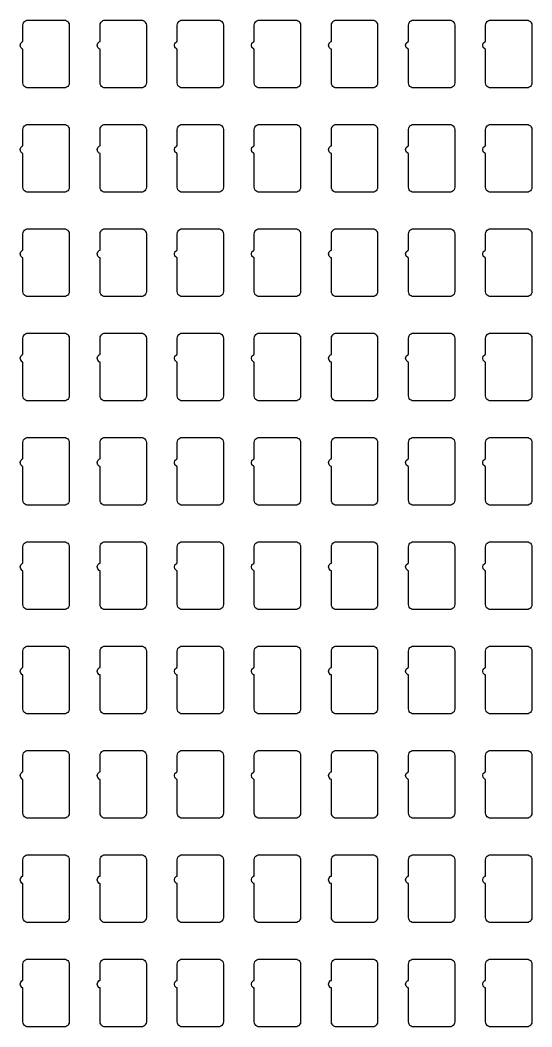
# Model space of a CAD drawing. Extents: x 11 to 212, y 11 to 212.
# Drawn here: x 67.37 to 79.08, y 61.46 to 84.51 of the extents above; entities that cross this region are included whole.
import ezdxf

# ---------------------------------------------------------------- set-up
doc = ezdxf.new("R2010")
doc.units = 0
doc.layers.add('C2', color=7, linetype='continuous')

msp = doc.modelspace()

# ---------------------------------------------------------------- linework, layer by layer
at = {"layer": 'C2'}
for points in [[(68.376, 84.512), (68.407, 84.508), (68.435, 84.496), (68.46, 84.477), (68.478, 84.453), (68.49, 84.425), (68.494, 84.394), (68.494, 83.076), (68.49, 83.046), (68.478, 83.018), (68.46, 82.993), (68.435, 82.975), (68.407, 82.963), (68.376, 82.959), (67.553, 82.959), (67.522, 82.963), (67.494, 82.975), (67.47, 82.993), (67.451, 83.018), (67.439, 83.046), (67.435, 83.076), (67.435, 83.849), (67.418, 83.854), (67.383, 83.888), (67.371, 83.935), (67.383, 83.982), (67.418, 84.017), (67.435, 84.022), (67.435, 84.394), (67.439, 84.425), (67.451, 84.453), (67.47, 84.477), (67.494, 84.496), (67.522, 84.508), (67.553, 84.512)], [(70.141, 84.512), (70.172, 84.508), (70.2, 84.496), (70.224, 84.477), (70.243, 84.453), (70.255, 84.425), (70.259, 84.394), (70.259, 83.076), (70.255, 83.046), (70.243, 83.018), (70.224, 82.993), (70.2, 82.975), (70.172, 82.963), (70.141, 82.959), (69.318, 82.959), (69.287, 82.963), (69.259, 82.975), (69.234, 82.993), (69.216, 83.018), (69.204, 83.046), (69.2, 83.076), (69.2, 83.849), (69.182, 83.854), (69.148, 83.888), (69.135, 83.935), (69.148, 83.982), (69.182, 84.017), (69.2, 84.022), (69.2, 84.394), (69.204, 84.425), (69.216, 84.453), (69.234, 84.477), (69.259, 84.496), (69.287, 84.508), (69.318, 84.512)], [(71.906, 84.512), (71.936, 84.508), (71.965, 84.496), (71.989, 84.477), (72.008, 84.453), (72.02, 84.425), (72.024, 84.394), (72.024, 83.076), (72.02, 83.046), (72.008, 83.018), (71.989, 82.993), (71.965, 82.975), (71.936, 82.963), (71.906, 82.959), (71.082, 82.959), (71.052, 82.963), (71.024, 82.975), (70.999, 82.993), (70.98, 83.018), (70.969, 83.046), (70.965, 83.076), (70.965, 83.849), (70.947, 83.854), (70.913, 83.888), (70.9, 83.935), (70.913, 83.982), (70.947, 84.017), (70.965, 84.022), (70.965, 84.394), (70.969, 84.425), (70.98, 84.453), (70.999, 84.477), (71.024, 84.496), (71.052, 84.508), (71.082, 84.512)], [(73.671, 84.512), (73.701, 84.508), (73.729, 84.496), (73.754, 84.477), (73.772, 84.453), (73.784, 84.425), (73.788, 84.394), (73.788, 83.076), (73.784, 83.046), (73.772, 83.018), (73.754, 82.993), (73.729, 82.975), (73.701, 82.963), (73.671, 82.959), (72.847, 82.959), (72.817, 82.963), (72.788, 82.975), (72.764, 82.993), (72.745, 83.018), (72.733, 83.046), (72.729, 83.076), (72.729, 83.849), (72.712, 83.854), (72.677, 83.888), (72.665, 83.935), (72.677, 83.982), (72.712, 84.017), (72.729, 84.022), (72.729, 84.394), (72.733, 84.425), (72.745, 84.453), (72.764, 84.477), (72.788, 84.496), (72.817, 84.508), (72.847, 84.512)], [(75.435, 84.512), (75.466, 84.508), (75.494, 84.496), (75.518, 84.477), (75.537, 84.453), (75.549, 84.425), (75.553, 84.394), (75.553, 83.076), (75.549, 83.046), (75.537, 83.018), (75.518, 82.993), (75.494, 82.975), (75.466, 82.963), (75.435, 82.959), (74.612, 82.959), (74.581, 82.963), (74.553, 82.975), (74.529, 82.993), (74.51, 83.018), (74.498, 83.046), (74.494, 83.076), (74.494, 83.849), (74.476, 83.854), (74.442, 83.888), (74.429, 83.935), (74.442, 83.982), (74.476, 84.017), (74.494, 84.022), (74.494, 84.394), (74.498, 84.425), (74.51, 84.453), (74.529, 84.477), (74.553, 84.496), (74.581, 84.508), (74.612, 84.512)], [(77.2, 84.512), (77.23, 84.508), (77.259, 84.496), (77.283, 84.477), (77.302, 84.453), (77.314, 84.425), (77.318, 84.394), (77.318, 83.076), (77.314, 83.046), (77.302, 83.018), (77.283, 82.993), (77.259, 82.975), (77.23, 82.963), (77.2, 82.959), (76.376, 82.959), (76.346, 82.963), (76.318, 82.975), (76.293, 82.993), (76.275, 83.018), (76.263, 83.046), (76.259, 83.076), (76.259, 83.849), (76.241, 83.854), (76.207, 83.888), (76.194, 83.935), (76.207, 83.982), (76.241, 84.017), (76.259, 84.022), (76.259, 84.394), (76.263, 84.425), (76.275, 84.453), (76.293, 84.477), (76.318, 84.496), (76.346, 84.508), (76.376, 84.512)], [(78.965, 84.512), (78.995, 84.508), (79.024, 84.496), (79.048, 84.477), (79.067, 84.453), (79.078, 84.425), (79.082, 84.394), (79.082, 83.076), (79.078, 83.046), (79.067, 83.018), (79.048, 82.993), (79.024, 82.975), (78.995, 82.963), (78.965, 82.959), (78.141, 82.959), (78.111, 82.963), (78.082, 82.975), (78.058, 82.993), (78.039, 83.018), (78.028, 83.046), (78.024, 83.076), (78.024, 83.849), (78.006, 83.854), (77.971, 83.888), (77.959, 83.935), (77.971, 83.982), (78.006, 84.017), (78.024, 84.022), (78.024, 84.394), (78.028, 84.425), (78.039, 84.453), (78.058, 84.477), (78.082, 84.496), (78.111, 84.508), (78.141, 84.512)], [(68.376, 82.124), (68.407, 82.12), (68.435, 82.108), (68.46, 82.089), (68.478, 82.065), (68.49, 82.036), (68.494, 82.006), (68.494, 80.688), (68.49, 80.658), (68.478, 80.629), (68.46, 80.605), (68.435, 80.586), (68.407, 80.575), (68.376, 80.571), (67.553, 80.571), (67.522, 80.575), (67.494, 80.586), (67.47, 80.605), (67.451, 80.629), (67.439, 80.658), (67.435, 80.688), (67.435, 81.461), (67.418, 81.466), (67.383, 81.5), (67.371, 81.547), (67.383, 81.594), (67.418, 81.629), (67.435, 81.633), (67.435, 82.006), (67.439, 82.036), (67.451, 82.065), (67.47, 82.089), (67.494, 82.108), (67.522, 82.12), (67.553, 82.124)], [(70.141, 82.124), (70.172, 82.12), (70.2, 82.108), (70.224, 82.089), (70.243, 82.065), (70.255, 82.036), (70.259, 82.006), (70.259, 80.688), (70.255, 80.658), (70.243, 80.629), (70.224, 80.605), (70.2, 80.586), (70.172, 80.575), (70.141, 80.571), (69.318, 80.571), (69.287, 80.575), (69.259, 80.586), (69.234, 80.605), (69.216, 80.629), (69.204, 80.658), (69.2, 80.688), (69.2, 81.461), (69.182, 81.466), (69.148, 81.5), (69.135, 81.547), (69.148, 81.594), (69.182, 81.629), (69.2, 81.633), (69.2, 82.006), (69.204, 82.036), (69.216, 82.065), (69.234, 82.089), (69.259, 82.108), (69.287, 82.12), (69.318, 82.124)], [(71.906, 82.124), (71.936, 82.12), (71.965, 82.108), (71.989, 82.089), (72.008, 82.065), (72.02, 82.036), (72.024, 82.006), (72.024, 80.688), (72.02, 80.658), (72.008, 80.629), (71.989, 80.605), (71.965, 80.586), (71.936, 80.575), (71.906, 80.571), (71.082, 80.571), (71.052, 80.575), (71.024, 80.586), (70.999, 80.605), (70.98, 80.629), (70.969, 80.658), (70.965, 80.688), (70.965, 81.461), (70.947, 81.466), (70.913, 81.5), (70.9, 81.547), (70.913, 81.594), (70.947, 81.629), (70.965, 81.633), (70.965, 82.006), (70.969, 82.036), (70.98, 82.065), (70.999, 82.089), (71.024, 82.108), (71.052, 82.12), (71.082, 82.124)], [(73.671, 82.124), (73.701, 82.12), (73.729, 82.108), (73.754, 82.089), (73.772, 82.065), (73.784, 82.036), (73.788, 82.006), (73.788, 80.688), (73.784, 80.658), (73.772, 80.629), (73.754, 80.605), (73.729, 80.586), (73.701, 80.575), (73.671, 80.571), (72.847, 80.571), (72.817, 80.575), (72.788, 80.586), (72.764, 80.605), (72.745, 80.629), (72.733, 80.658), (72.729, 80.688), (72.729, 81.461), (72.712, 81.466), (72.677, 81.5), (72.665, 81.547), (72.677, 81.594), (72.712, 81.629), (72.729, 81.633), (72.729, 82.006), (72.733, 82.036), (72.745, 82.065), (72.764, 82.089), (72.788, 82.108), (72.817, 82.12), (72.847, 82.124)], [(75.435, 82.124), (75.466, 82.12), (75.494, 82.108), (75.518, 82.089), (75.537, 82.065), (75.549, 82.036), (75.553, 82.006), (75.553, 80.688), (75.549, 80.658), (75.537, 80.629), (75.518, 80.605), (75.494, 80.586), (75.466, 80.575), (75.435, 80.571), (74.612, 80.571), (74.581, 80.575), (74.553, 80.586), (74.529, 80.605), (74.51, 80.629), (74.498, 80.658), (74.494, 80.688), (74.494, 81.461), (74.476, 81.466), (74.442, 81.5), (74.429, 81.547), (74.442, 81.594), (74.476, 81.629), (74.494, 81.633), (74.494, 82.006), (74.498, 82.036), (74.51, 82.065), (74.529, 82.089), (74.553, 82.108), (74.581, 82.12), (74.612, 82.124)], [(77.2, 82.124), (77.23, 82.12), (77.259, 82.108), (77.283, 82.089), (77.302, 82.065), (77.314, 82.036), (77.318, 82.006), (77.318, 80.688), (77.314, 80.658), (77.302, 80.629), (77.283, 80.605), (77.259, 80.586), (77.23, 80.575), (77.2, 80.571), (76.376, 80.571), (76.346, 80.575), (76.318, 80.586), (76.293, 80.605), (76.275, 80.629), (76.263, 80.658), (76.259, 80.688), (76.259, 81.461), (76.241, 81.466), (76.207, 81.5), (76.194, 81.547), (76.207, 81.594), (76.241, 81.629), (76.259, 81.633), (76.259, 82.006), (76.263, 82.036), (76.275, 82.065), (76.293, 82.089), (76.318, 82.108), (76.346, 82.12), (76.376, 82.124)], [(78.965, 82.124), (78.995, 82.12), (79.024, 82.108), (79.048, 82.089), (79.067, 82.065), (79.078, 82.036), (79.082, 82.006), (79.082, 80.688), (79.078, 80.658), (79.067, 80.629), (79.048, 80.605), (79.024, 80.586), (78.995, 80.575), (78.965, 80.571), (78.141, 80.571), (78.111, 80.575), (78.082, 80.586), (78.058, 80.605), (78.039, 80.629), (78.028, 80.658), (78.024, 80.688), (78.024, 81.461), (78.006, 81.466), (77.971, 81.5), (77.959, 81.547), (77.971, 81.594), (78.006, 81.629), (78.024, 81.633), (78.024, 82.006), (78.028, 82.036), (78.039, 82.065), (78.058, 82.089), (78.082, 82.108), (78.111, 82.12), (78.141, 82.124)], [(68.376, 79.735), (68.407, 79.731), (68.435, 79.72), (68.46, 79.701), (68.478, 79.676), (68.49, 79.648), (68.494, 79.618), (68.494, 78.3), (68.49, 78.27), (68.478, 78.241), (68.46, 78.217), (68.435, 78.198), (68.407, 78.186), (68.376, 78.182), (67.553, 78.182), (67.522, 78.186), (67.494, 78.198), (67.47, 78.217), (67.451, 78.241), (67.439, 78.27), (67.435, 78.3), (67.435, 79.073), (67.418, 79.077), (67.383, 79.112), (67.371, 79.159), (67.383, 79.206), (67.418, 79.24), (67.435, 79.245), (67.435, 79.618), (67.439, 79.648), (67.451, 79.676), (67.47, 79.701), (67.494, 79.72), (67.522, 79.731), (67.553, 79.735)], [(70.141, 79.735), (70.172, 79.731), (70.2, 79.72), (70.224, 79.701), (70.243, 79.676), (70.255, 79.648), (70.259, 79.618), (70.259, 78.3), (70.255, 78.27), (70.243, 78.241), (70.224, 78.217), (70.2, 78.198), (70.172, 78.186), (70.141, 78.182), (69.318, 78.182), (69.287, 78.186), (69.259, 78.198), (69.234, 78.217), (69.216, 78.241), (69.204, 78.27), (69.2, 78.3), (69.2, 79.073), (69.182, 79.077), (69.148, 79.112), (69.135, 79.159), (69.148, 79.206), (69.182, 79.24), (69.2, 79.245), (69.2, 79.618), (69.204, 79.648), (69.216, 79.676), (69.234, 79.701), (69.259, 79.72), (69.287, 79.731), (69.318, 79.735)], [(71.906, 79.735), (71.936, 79.731), (71.965, 79.72), (71.989, 79.701), (72.008, 79.676), (72.02, 79.648), (72.024, 79.618), (72.024, 78.3), (72.02, 78.27), (72.008, 78.241), (71.989, 78.217), (71.965, 78.198), (71.936, 78.186), (71.906, 78.182), (71.082, 78.182), (71.052, 78.186), (71.024, 78.198), (70.999, 78.217), (70.98, 78.241), (70.969, 78.27), (70.965, 78.3), (70.965, 79.073), (70.947, 79.077), (70.913, 79.112), (70.9, 79.159), (70.913, 79.206), (70.947, 79.24), (70.965, 79.245), (70.965, 79.618), (70.969, 79.648), (70.98, 79.676), (70.999, 79.701), (71.024, 79.72), (71.052, 79.731), (71.082, 79.735)], [(73.671, 79.735), (73.701, 79.731), (73.729, 79.72), (73.754, 79.701), (73.772, 79.676), (73.784, 79.648), (73.788, 79.618), (73.788, 78.3), (73.784, 78.27), (73.772, 78.241), (73.754, 78.217), (73.729, 78.198), (73.701, 78.186), (73.671, 78.182), (72.847, 78.182), (72.817, 78.186), (72.788, 78.198), (72.764, 78.217), (72.745, 78.241), (72.733, 78.27), (72.729, 78.3), (72.729, 79.073), (72.712, 79.077), (72.677, 79.112), (72.665, 79.159), (72.677, 79.206), (72.712, 79.24), (72.729, 79.245), (72.729, 79.618), (72.733, 79.648), (72.745, 79.676), (72.764, 79.701), (72.788, 79.72), (72.817, 79.731), (72.847, 79.735)], [(75.435, 79.735), (75.466, 79.731), (75.494, 79.72), (75.518, 79.701), (75.537, 79.676), (75.549, 79.648), (75.553, 79.618), (75.553, 78.3), (75.549, 78.27), (75.537, 78.241), (75.518, 78.217), (75.494, 78.198), (75.466, 78.186), (75.435, 78.182), (74.612, 78.182), (74.581, 78.186), (74.553, 78.198), (74.529, 78.217), (74.51, 78.241), (74.498, 78.27), (74.494, 78.3), (74.494, 79.073), (74.476, 79.077), (74.442, 79.112), (74.429, 79.159), (74.442, 79.206), (74.476, 79.24), (74.494, 79.245), (74.494, 79.618), (74.498, 79.648), (74.51, 79.676), (74.529, 79.701), (74.553, 79.72), (74.581, 79.731), (74.612, 79.735)], [(77.2, 79.735), (77.23, 79.731), (77.259, 79.72), (77.283, 79.701), (77.302, 79.676), (77.314, 79.648), (77.318, 79.618), (77.318, 78.3), (77.314, 78.27), (77.302, 78.241), (77.283, 78.217), (77.259, 78.198), (77.23, 78.186), (77.2, 78.182), (76.376, 78.182), (76.346, 78.186), (76.318, 78.198), (76.293, 78.217), (76.275, 78.241), (76.263, 78.27), (76.259, 78.3), (76.259, 79.073), (76.241, 79.077), (76.207, 79.112), (76.194, 79.159), (76.207, 79.206), (76.241, 79.24), (76.259, 79.245), (76.259, 79.618), (76.263, 79.648), (76.275, 79.676), (76.293, 79.701), (76.318, 79.72), (76.346, 79.731), (76.376, 79.735)], [(78.965, 79.735), (78.995, 79.731), (79.024, 79.72), (79.048, 79.701), (79.067, 79.676), (79.078, 79.648), (79.082, 79.618), (79.082, 78.3), (79.078, 78.27), (79.067, 78.241), (79.048, 78.217), (79.024, 78.198), (78.995, 78.186), (78.965, 78.182), (78.141, 78.182), (78.111, 78.186), (78.082, 78.198), (78.058, 78.217), (78.039, 78.241), (78.028, 78.27), (78.024, 78.3), (78.024, 79.073), (78.006, 79.077), (77.971, 79.112), (77.959, 79.159), (77.971, 79.206), (78.006, 79.24), (78.024, 79.245), (78.024, 79.618), (78.028, 79.648), (78.039, 79.676), (78.058, 79.701), (78.082, 79.72), (78.111, 79.731), (78.141, 79.735)], [(68.376, 77.347), (68.407, 77.343), (68.435, 77.331), (68.46, 77.313), (68.478, 77.288), (68.49, 77.26), (68.494, 77.229), (68.494, 75.912), (68.49, 75.881), (68.478, 75.853), (68.46, 75.829), (68.435, 75.81), (68.407, 75.798), (68.376, 75.794), (67.553, 75.794), (67.522, 75.798), (67.494, 75.81), (67.47, 75.829), (67.451, 75.853), (67.439, 75.881), (67.435, 75.912), (67.435, 76.684), (67.418, 76.689), (67.383, 76.724), (67.371, 76.771), (67.383, 76.818), (67.418, 76.852), (67.435, 76.857), (67.435, 77.229), (67.439, 77.26), (67.451, 77.288), (67.47, 77.313), (67.494, 77.331), (67.522, 77.343), (67.553, 77.347)], [(70.141, 77.347), (70.172, 77.343), (70.2, 77.331), (70.224, 77.313), (70.243, 77.288), (70.255, 77.26), (70.259, 77.229), (70.259, 75.912), (70.255, 75.881), (70.243, 75.853), (70.224, 75.829), (70.2, 75.81), (70.172, 75.798), (70.141, 75.794), (69.318, 75.794), (69.287, 75.798), (69.259, 75.81), (69.234, 75.829), (69.216, 75.853), (69.204, 75.881), (69.2, 75.912), (69.2, 76.684), (69.182, 76.689), (69.148, 76.724), (69.135, 76.771), (69.148, 76.818), (69.182, 76.852), (69.2, 76.857), (69.2, 77.229), (69.204, 77.26), (69.216, 77.288), (69.234, 77.313), (69.259, 77.331), (69.287, 77.343), (69.318, 77.347)], [(71.906, 77.347), (71.936, 77.343), (71.965, 77.331), (71.989, 77.313), (72.008, 77.288), (72.02, 77.26), (72.024, 77.229), (72.024, 75.912), (72.02, 75.881), (72.008, 75.853), (71.989, 75.829), (71.965, 75.81), (71.936, 75.798), (71.906, 75.794), (71.082, 75.794), (71.052, 75.798), (71.024, 75.81), (70.999, 75.829), (70.98, 75.853), (70.969, 75.881), (70.965, 75.912), (70.965, 76.684), (70.947, 76.689), (70.913, 76.724), (70.9, 76.771), (70.913, 76.818), (70.947, 76.852), (70.965, 76.857), (70.965, 77.229), (70.969, 77.26), (70.98, 77.288), (70.999, 77.313), (71.024, 77.331), (71.052, 77.343), (71.082, 77.347)], [(73.671, 77.347), (73.701, 77.343), (73.729, 77.331), (73.754, 77.313), (73.772, 77.288), (73.784, 77.26), (73.788, 77.229), (73.788, 75.912), (73.784, 75.881), (73.772, 75.853), (73.754, 75.829), (73.729, 75.81), (73.701, 75.798), (73.671, 75.794), (72.847, 75.794), (72.817, 75.798), (72.788, 75.81), (72.764, 75.829), (72.745, 75.853), (72.733, 75.881), (72.729, 75.912), (72.729, 76.684), (72.712, 76.689), (72.677, 76.724), (72.665, 76.771), (72.677, 76.818), (72.712, 76.852), (72.729, 76.857), (72.729, 77.229), (72.733, 77.26), (72.745, 77.288), (72.764, 77.313), (72.788, 77.331), (72.817, 77.343), (72.847, 77.347)], [(75.435, 77.347), (75.466, 77.343), (75.494, 77.331), (75.518, 77.313), (75.537, 77.288), (75.549, 77.26), (75.553, 77.229), (75.553, 75.912), (75.549, 75.881), (75.537, 75.853), (75.518, 75.829), (75.494, 75.81), (75.466, 75.798), (75.435, 75.794), (74.612, 75.794), (74.581, 75.798), (74.553, 75.81), (74.529, 75.829), (74.51, 75.853), (74.498, 75.881), (74.494, 75.912), (74.494, 76.684), (74.476, 76.689), (74.442, 76.724), (74.429, 76.771), (74.442, 76.818), (74.476, 76.852), (74.494, 76.857), (74.494, 77.229), (74.498, 77.26), (74.51, 77.288), (74.529, 77.313), (74.553, 77.331), (74.581, 77.343), (74.612, 77.347)], [(77.2, 77.347), (77.23, 77.343), (77.259, 77.331), (77.283, 77.313), (77.302, 77.288), (77.314, 77.26), (77.318, 77.229), (77.318, 75.912), (77.314, 75.881), (77.302, 75.853), (77.283, 75.829), (77.259, 75.81), (77.23, 75.798), (77.2, 75.794), (76.376, 75.794), (76.346, 75.798), (76.318, 75.81), (76.293, 75.829), (76.275, 75.853), (76.263, 75.881), (76.259, 75.912), (76.259, 76.684), (76.241, 76.689), (76.207, 76.724), (76.194, 76.771), (76.207, 76.818), (76.241, 76.852), (76.259, 76.857), (76.259, 77.229), (76.263, 77.26), (76.275, 77.288), (76.293, 77.313), (76.318, 77.331), (76.346, 77.343), (76.376, 77.347)], [(78.965, 77.347), (78.995, 77.343), (79.024, 77.331), (79.048, 77.313), (79.067, 77.288), (79.078, 77.26), (79.082, 77.229), (79.082, 75.912), (79.078, 75.881), (79.067, 75.853), (79.048, 75.829), (79.024, 75.81), (78.995, 75.798), (78.965, 75.794), (78.141, 75.794), (78.111, 75.798), (78.082, 75.81), (78.058, 75.829), (78.039, 75.853), (78.028, 75.881), (78.024, 75.912), (78.024, 76.684), (78.006, 76.689), (77.971, 76.724), (77.959, 76.771), (77.971, 76.818), (78.006, 76.852), (78.024, 76.857), (78.024, 77.229), (78.028, 77.26), (78.039, 77.288), (78.058, 77.313), (78.082, 77.331), (78.111, 77.343), (78.141, 77.347)], [(68.376, 74.959), (68.407, 74.955), (68.435, 74.943), (68.46, 74.924), (68.478, 74.9), (68.49, 74.872), (68.494, 74.841), (68.494, 73.524), (68.49, 73.493), (68.478, 73.465), (68.46, 73.44), (68.435, 73.422), (68.407, 73.41), (68.376, 73.406), (67.553, 73.406), (67.522, 73.41), (67.494, 73.422), (67.47, 73.44), (67.451, 73.465), (67.439, 73.493), (67.435, 73.524), (67.435, 74.296), (67.418, 74.301), (67.383, 74.335), (67.371, 74.382), (67.383, 74.429), (67.418, 74.464), (67.435, 74.469), (67.435, 74.841), (67.439, 74.872), (67.451, 74.9), (67.47, 74.924), (67.494, 74.943), (67.522, 74.955), (67.553, 74.959)], [(70.141, 74.959), (70.172, 74.955), (70.2, 74.943), (70.224, 74.924), (70.243, 74.9), (70.255, 74.872), (70.259, 74.841), (70.259, 73.524), (70.255, 73.493), (70.243, 73.465), (70.224, 73.44), (70.2, 73.422), (70.172, 73.41), (70.141, 73.406), (69.318, 73.406), (69.287, 73.41), (69.259, 73.422), (69.234, 73.44), (69.216, 73.465), (69.204, 73.493), (69.2, 73.524), (69.2, 74.296), (69.182, 74.301), (69.148, 74.335), (69.135, 74.382), (69.148, 74.429), (69.182, 74.464), (69.2, 74.469), (69.2, 74.841), (69.204, 74.872), (69.216, 74.9), (69.234, 74.924), (69.259, 74.943), (69.287, 74.955), (69.318, 74.959)], [(71.906, 74.959), (71.936, 74.955), (71.965, 74.943), (71.989, 74.924), (72.008, 74.9), (72.02, 74.872), (72.024, 74.841), (72.024, 73.524), (72.02, 73.493), (72.008, 73.465), (71.989, 73.44), (71.965, 73.422), (71.936, 73.41), (71.906, 73.406), (71.082, 73.406), (71.052, 73.41), (71.024, 73.422), (70.999, 73.44), (70.98, 73.465), (70.969, 73.493), (70.965, 73.524), (70.965, 74.296), (70.947, 74.301), (70.913, 74.335), (70.9, 74.382), (70.913, 74.429), (70.947, 74.464), (70.965, 74.469), (70.965, 74.841), (70.969, 74.872), (70.98, 74.9), (70.999, 74.924), (71.024, 74.943), (71.052, 74.955), (71.082, 74.959)], [(73.671, 74.959), (73.701, 74.955), (73.729, 74.943), (73.754, 74.924), (73.772, 74.9), (73.784, 74.872), (73.788, 74.841), (73.788, 73.524), (73.784, 73.493), (73.772, 73.465), (73.754, 73.44), (73.729, 73.422), (73.701, 73.41), (73.671, 73.406), (72.847, 73.406), (72.817, 73.41), (72.788, 73.422), (72.764, 73.44), (72.745, 73.465), (72.733, 73.493), (72.729, 73.524), (72.729, 74.296), (72.712, 74.301), (72.677, 74.335), (72.665, 74.382), (72.677, 74.429), (72.712, 74.464), (72.729, 74.469), (72.729, 74.841), (72.733, 74.872), (72.745, 74.9), (72.764, 74.924), (72.788, 74.943), (72.817, 74.955), (72.847, 74.959)], [(75.435, 74.959), (75.466, 74.955), (75.494, 74.943), (75.518, 74.924), (75.537, 74.9), (75.549, 74.872), (75.553, 74.841), (75.553, 73.524), (75.549, 73.493), (75.537, 73.465), (75.518, 73.44), (75.494, 73.422), (75.466, 73.41), (75.435, 73.406), (74.612, 73.406), (74.581, 73.41), (74.553, 73.422), (74.529, 73.44), (74.51, 73.465), (74.498, 73.493), (74.494, 73.524), (74.494, 74.296), (74.476, 74.301), (74.442, 74.335), (74.429, 74.382), (74.442, 74.429), (74.476, 74.464), (74.494, 74.469), (74.494, 74.841), (74.498, 74.872), (74.51, 74.9), (74.529, 74.924), (74.553, 74.943), (74.581, 74.955), (74.612, 74.959)], [(77.2, 74.959), (77.23, 74.955), (77.259, 74.943), (77.283, 74.924), (77.302, 74.9), (77.314, 74.872), (77.318, 74.841), (77.318, 73.524), (77.314, 73.493), (77.302, 73.465), (77.283, 73.44), (77.259, 73.422), (77.23, 73.41), (77.2, 73.406), (76.376, 73.406), (76.346, 73.41), (76.318, 73.422), (76.293, 73.44), (76.275, 73.465), (76.263, 73.493), (76.259, 73.524), (76.259, 74.296), (76.241, 74.301), (76.207, 74.335), (76.194, 74.382), (76.207, 74.429), (76.241, 74.464), (76.259, 74.469), (76.259, 74.841), (76.263, 74.872), (76.275, 74.9), (76.293, 74.924), (76.318, 74.943), (76.346, 74.955), (76.376, 74.959)], [(78.965, 74.959), (78.995, 74.955), (79.024, 74.943), (79.048, 74.924), (79.067, 74.9), (79.078, 74.872), (79.082, 74.841), (79.082, 73.524), (79.078, 73.493), (79.067, 73.465), (79.048, 73.44), (79.024, 73.422), (78.995, 73.41), (78.965, 73.406), (78.141, 73.406), (78.111, 73.41), (78.082, 73.422), (78.058, 73.44), (78.039, 73.465), (78.028, 73.493), (78.024, 73.524), (78.024, 74.296), (78.006, 74.301), (77.971, 74.335), (77.959, 74.382), (77.971, 74.429), (78.006, 74.464), (78.024, 74.469), (78.024, 74.841), (78.028, 74.872), (78.039, 74.9), (78.058, 74.924), (78.082, 74.943), (78.111, 74.955), (78.141, 74.959)], [(68.376, 72.571), (68.407, 72.567), (68.435, 72.555), (68.46, 72.536), (68.478, 72.512), (68.49, 72.483), (68.494, 72.453), (68.494, 71.135), (68.49, 71.105), (68.478, 71.076), (68.46, 71.052), (68.435, 71.033), (68.407, 71.022), (68.376, 71.018), (67.553, 71.018), (67.522, 71.022), (67.494, 71.033), (67.47, 71.052), (67.451, 71.076), (67.439, 71.105), (67.435, 71.135), (67.435, 71.908), (67.418, 71.913), (67.383, 71.947), (67.371, 71.994), (67.383, 72.041), (67.418, 72.076), (67.435, 72.08), (67.435, 72.453), (67.439, 72.483), (67.451, 72.512), (67.47, 72.536), (67.494, 72.555), (67.522, 72.567), (67.553, 72.571)], [(70.141, 72.571), (70.172, 72.567), (70.2, 72.555), (70.224, 72.536), (70.243, 72.512), (70.255, 72.483), (70.259, 72.453), (70.259, 71.135), (70.255, 71.105), (70.243, 71.076), (70.224, 71.052), (70.2, 71.033), (70.172, 71.022), (70.141, 71.018), (69.318, 71.018), (69.287, 71.022), (69.259, 71.033), (69.234, 71.052), (69.216, 71.076), (69.204, 71.105), (69.2, 71.135), (69.2, 71.908), (69.182, 71.913), (69.148, 71.947), (69.135, 71.994), (69.148, 72.041), (69.182, 72.076), (69.2, 72.08), (69.2, 72.453), (69.204, 72.483), (69.216, 72.512), (69.234, 72.536), (69.259, 72.555), (69.287, 72.567), (69.318, 72.571)], [(71.906, 72.571), (71.936, 72.567), (71.965, 72.555), (71.989, 72.536), (72.008, 72.512), (72.02, 72.483), (72.024, 72.453), (72.024, 71.135), (72.02, 71.105), (72.008, 71.076), (71.989, 71.052), (71.965, 71.033), (71.936, 71.022), (71.906, 71.018), (71.082, 71.018), (71.052, 71.022), (71.024, 71.033), (70.999, 71.052), (70.98, 71.076), (70.969, 71.105), (70.965, 71.135), (70.965, 71.908), (70.947, 71.913), (70.913, 71.947), (70.9, 71.994), (70.913, 72.041), (70.947, 72.076), (70.965, 72.08), (70.965, 72.453), (70.969, 72.483), (70.98, 72.512), (70.999, 72.536), (71.024, 72.555), (71.052, 72.567), (71.082, 72.571)], [(73.671, 72.571), (73.701, 72.567), (73.729, 72.555), (73.754, 72.536), (73.772, 72.512), (73.784, 72.483), (73.788, 72.453), (73.788, 71.135), (73.784, 71.105), (73.772, 71.076), (73.754, 71.052), (73.729, 71.033), (73.701, 71.022), (73.671, 71.018), (72.847, 71.018), (72.817, 71.022), (72.788, 71.033), (72.764, 71.052), (72.745, 71.076), (72.733, 71.105), (72.729, 71.135), (72.729, 71.908), (72.712, 71.913), (72.677, 71.947), (72.665, 71.994), (72.677, 72.041), (72.712, 72.076), (72.729, 72.08), (72.729, 72.453), (72.733, 72.483), (72.745, 72.512), (72.764, 72.536), (72.788, 72.555), (72.817, 72.567), (72.847, 72.571)], [(75.435, 72.571), (75.466, 72.567), (75.494, 72.555), (75.518, 72.536), (75.537, 72.512), (75.549, 72.483), (75.553, 72.453), (75.553, 71.135), (75.549, 71.105), (75.537, 71.076), (75.518, 71.052), (75.494, 71.033), (75.466, 71.022), (75.435, 71.018), (74.612, 71.018), (74.581, 71.022), (74.553, 71.033), (74.529, 71.052), (74.51, 71.076), (74.498, 71.105), (74.494, 71.135), (74.494, 71.908), (74.476, 71.913), (74.442, 71.947), (74.429, 71.994), (74.442, 72.041), (74.476, 72.076), (74.494, 72.08), (74.494, 72.453), (74.498, 72.483), (74.51, 72.512), (74.529, 72.536), (74.553, 72.555), (74.581, 72.567), (74.612, 72.571)], [(77.2, 72.571), (77.23, 72.567), (77.259, 72.555), (77.283, 72.536), (77.302, 72.512), (77.314, 72.483), (77.318, 72.453), (77.318, 71.135), (77.314, 71.105), (77.302, 71.076), (77.283, 71.052), (77.259, 71.033), (77.23, 71.022), (77.2, 71.018), (76.376, 71.018), (76.346, 71.022), (76.318, 71.033), (76.293, 71.052), (76.275, 71.076), (76.263, 71.105), (76.259, 71.135), (76.259, 71.908), (76.241, 71.913), (76.207, 71.947), (76.194, 71.994), (76.207, 72.041), (76.241, 72.076), (76.259, 72.08), (76.259, 72.453), (76.263, 72.483), (76.275, 72.512), (76.293, 72.536), (76.318, 72.555), (76.346, 72.567), (76.376, 72.571)], [(78.965, 72.571), (78.995, 72.567), (79.024, 72.555), (79.048, 72.536), (79.067, 72.512), (79.078, 72.483), (79.082, 72.453), (79.082, 71.135), (79.078, 71.105), (79.067, 71.076), (79.048, 71.052), (79.024, 71.033), (78.995, 71.022), (78.965, 71.018), (78.141, 71.018), (78.111, 71.022), (78.082, 71.033), (78.058, 71.052), (78.039, 71.076), (78.028, 71.105), (78.024, 71.135), (78.024, 71.908), (78.006, 71.913), (77.971, 71.947), (77.959, 71.994), (77.971, 72.041), (78.006, 72.076), (78.024, 72.08), (78.024, 72.453), (78.028, 72.483), (78.039, 72.512), (78.058, 72.536), (78.082, 72.555), (78.111, 72.567), (78.141, 72.571)], [(68.376, 70.182), (68.407, 70.178), (68.435, 70.167), (68.46, 70.148), (68.478, 70.124), (68.49, 70.095), (68.494, 70.065), (68.494, 68.747), (68.49, 68.717), (68.478, 68.688), (68.46, 68.664), (68.435, 68.645), (68.407, 68.633), (68.376, 68.629), (67.553, 68.629), (67.522, 68.633), (67.494, 68.645), (67.47, 68.664), (67.451, 68.688), (67.439, 68.717), (67.435, 68.747), (67.435, 69.52), (67.418, 69.524), (67.383, 69.559), (67.371, 69.606), (67.383, 69.653), (67.418, 69.687), (67.435, 69.692), (67.435, 70.065), (67.439, 70.095), (67.451, 70.124), (67.47, 70.148), (67.494, 70.167), (67.522, 70.178), (67.553, 70.182)], [(70.141, 70.182), (70.172, 70.178), (70.2, 70.167), (70.224, 70.148), (70.243, 70.124), (70.255, 70.095), (70.259, 70.065), (70.259, 68.747), (70.255, 68.717), (70.243, 68.688), (70.224, 68.664), (70.2, 68.645), (70.172, 68.633), (70.141, 68.629), (69.318, 68.629), (69.287, 68.633), (69.259, 68.645), (69.234, 68.664), (69.216, 68.688), (69.204, 68.717), (69.2, 68.747), (69.2, 69.52), (69.182, 69.524), (69.148, 69.559), (69.135, 69.606), (69.148, 69.653), (69.182, 69.687), (69.2, 69.692), (69.2, 70.065), (69.204, 70.095), (69.216, 70.124), (69.234, 70.148), (69.259, 70.167), (69.287, 70.178), (69.318, 70.182)], [(71.906, 70.182), (71.936, 70.178), (71.965, 70.167), (71.989, 70.148), (72.008, 70.124), (72.02, 70.095), (72.024, 70.065), (72.024, 68.747), (72.02, 68.717), (72.008, 68.688), (71.989, 68.664), (71.965, 68.645), (71.936, 68.633), (71.906, 68.629), (71.082, 68.629), (71.052, 68.633), (71.024, 68.645), (70.999, 68.664), (70.98, 68.688), (70.969, 68.717), (70.965, 68.747), (70.965, 69.52), (70.947, 69.524), (70.913, 69.559), (70.9, 69.606), (70.913, 69.653), (70.947, 69.687), (70.965, 69.692), (70.965, 70.065), (70.969, 70.095), (70.98, 70.124), (70.999, 70.148), (71.024, 70.167), (71.052, 70.178), (71.082, 70.182)], [(73.671, 70.182), (73.701, 70.178), (73.729, 70.167), (73.754, 70.148), (73.772, 70.124), (73.784, 70.095), (73.788, 70.065), (73.788, 68.747), (73.784, 68.717), (73.772, 68.688), (73.754, 68.664), (73.729, 68.645), (73.701, 68.633), (73.671, 68.629), (72.847, 68.629), (72.817, 68.633), (72.788, 68.645), (72.764, 68.664), (72.745, 68.688), (72.733, 68.717), (72.729, 68.747), (72.729, 69.52), (72.712, 69.524), (72.677, 69.559), (72.665, 69.606), (72.677, 69.653), (72.712, 69.687), (72.729, 69.692), (72.729, 70.065), (72.733, 70.095), (72.745, 70.124), (72.764, 70.148), (72.788, 70.167), (72.817, 70.178), (72.847, 70.182)], [(75.435, 70.182), (75.466, 70.178), (75.494, 70.167), (75.518, 70.148), (75.537, 70.124), (75.549, 70.095), (75.553, 70.065), (75.553, 68.747), (75.549, 68.717), (75.537, 68.688), (75.518, 68.664), (75.494, 68.645), (75.466, 68.633), (75.435, 68.629), (74.612, 68.629), (74.581, 68.633), (74.553, 68.645), (74.529, 68.664), (74.51, 68.688), (74.498, 68.717), (74.494, 68.747), (74.494, 69.52), (74.476, 69.524), (74.442, 69.559), (74.429, 69.606), (74.442, 69.653), (74.476, 69.687), (74.494, 69.692), (74.494, 70.065), (74.498, 70.095), (74.51, 70.124), (74.529, 70.148), (74.553, 70.167), (74.581, 70.178), (74.612, 70.182)], [(77.2, 70.182), (77.23, 70.178), (77.259, 70.167), (77.283, 70.148), (77.302, 70.124), (77.314, 70.095), (77.318, 70.065), (77.318, 68.747), (77.314, 68.717), (77.302, 68.688), (77.283, 68.664), (77.259, 68.645), (77.23, 68.633), (77.2, 68.629), (76.376, 68.629), (76.346, 68.633), (76.318, 68.645), (76.293, 68.664), (76.275, 68.688), (76.263, 68.717), (76.259, 68.747), (76.259, 69.52), (76.241, 69.524), (76.207, 69.559), (76.194, 69.606), (76.207, 69.653), (76.241, 69.687), (76.259, 69.692), (76.259, 70.065), (76.263, 70.095), (76.275, 70.124), (76.293, 70.148), (76.318, 70.167), (76.346, 70.178), (76.376, 70.182)], [(78.965, 70.182), (78.995, 70.178), (79.024, 70.167), (79.048, 70.148), (79.067, 70.124), (79.078, 70.095), (79.082, 70.065), (79.082, 68.747), (79.078, 68.717), (79.067, 68.688), (79.048, 68.664), (79.024, 68.645), (78.995, 68.633), (78.965, 68.629), (78.141, 68.629), (78.111, 68.633), (78.082, 68.645), (78.058, 68.664), (78.039, 68.688), (78.028, 68.717), (78.024, 68.747), (78.024, 69.52), (78.006, 69.524), (77.971, 69.559), (77.959, 69.606), (77.971, 69.653), (78.006, 69.687), (78.024, 69.692), (78.024, 70.065), (78.028, 70.095), (78.039, 70.124), (78.058, 70.148), (78.082, 70.167), (78.111, 70.178), (78.141, 70.182)], [(68.376, 67.794), (68.407, 67.79), (68.435, 67.778), (68.46, 67.76), (68.478, 67.735), (68.49, 67.707), (68.494, 67.676), (68.494, 66.359), (68.49, 66.328), (68.478, 66.3), (68.46, 66.276), (68.435, 66.257), (68.407, 66.245), (68.376, 66.241), (67.553, 66.241), (67.522, 66.245), (67.494, 66.257), (67.47, 66.276), (67.451, 66.3), (67.439, 66.328), (67.435, 66.359), (67.435, 67.131), (67.418, 67.136), (67.383, 67.171), (67.371, 67.218), (67.383, 67.265), (67.418, 67.299), (67.435, 67.304), (67.435, 67.676), (67.439, 67.707), (67.451, 67.735), (67.47, 67.76), (67.494, 67.778), (67.522, 67.79), (67.553, 67.794)], [(70.141, 67.794), (70.172, 67.79), (70.2, 67.778), (70.224, 67.76), (70.243, 67.735), (70.255, 67.707), (70.259, 67.676), (70.259, 66.359), (70.255, 66.328), (70.243, 66.3), (70.224, 66.276), (70.2, 66.257), (70.172, 66.245), (70.141, 66.241), (69.318, 66.241), (69.287, 66.245), (69.259, 66.257), (69.234, 66.276), (69.216, 66.3), (69.204, 66.328), (69.2, 66.359), (69.2, 67.131), (69.182, 67.136), (69.148, 67.171), (69.135, 67.218), (69.148, 67.265), (69.182, 67.299), (69.2, 67.304), (69.2, 67.676), (69.204, 67.707), (69.216, 67.735), (69.234, 67.76), (69.259, 67.778), (69.287, 67.79), (69.318, 67.794)], [(71.906, 67.794), (71.936, 67.79), (71.965, 67.778), (71.989, 67.76), (72.008, 67.735), (72.02, 67.707), (72.024, 67.676), (72.024, 66.359), (72.02, 66.328), (72.008, 66.3), (71.989, 66.276), (71.965, 66.257), (71.936, 66.245), (71.906, 66.241), (71.082, 66.241), (71.052, 66.245), (71.024, 66.257), (70.999, 66.276), (70.98, 66.3), (70.969, 66.328), (70.965, 66.359), (70.965, 67.131), (70.947, 67.136), (70.913, 67.171), (70.9, 67.218), (70.913, 67.265), (70.947, 67.299), (70.965, 67.304), (70.965, 67.676), (70.969, 67.707), (70.98, 67.735), (70.999, 67.76), (71.024, 67.778), (71.052, 67.79), (71.082, 67.794)], [(73.671, 67.794), (73.701, 67.79), (73.729, 67.778), (73.754, 67.76), (73.772, 67.735), (73.784, 67.707), (73.788, 67.676), (73.788, 66.359), (73.784, 66.328), (73.772, 66.3), (73.754, 66.276), (73.729, 66.257), (73.701, 66.245), (73.671, 66.241), (72.847, 66.241), (72.817, 66.245), (72.788, 66.257), (72.764, 66.276), (72.745, 66.3), (72.733, 66.328), (72.729, 66.359), (72.729, 67.131), (72.712, 67.136), (72.677, 67.171), (72.665, 67.218), (72.677, 67.265), (72.712, 67.299), (72.729, 67.304), (72.729, 67.676), (72.733, 67.707), (72.745, 67.735), (72.764, 67.76), (72.788, 67.778), (72.817, 67.79), (72.847, 67.794)], [(75.435, 67.794), (75.466, 67.79), (75.494, 67.778), (75.518, 67.76), (75.537, 67.735), (75.549, 67.707), (75.553, 67.676), (75.553, 66.359), (75.549, 66.328), (75.537, 66.3), (75.518, 66.276), (75.494, 66.257), (75.466, 66.245), (75.435, 66.241), (74.612, 66.241), (74.581, 66.245), (74.553, 66.257), (74.529, 66.276), (74.51, 66.3), (74.498, 66.328), (74.494, 66.359), (74.494, 67.131), (74.476, 67.136), (74.442, 67.171), (74.429, 67.218), (74.442, 67.265), (74.476, 67.299), (74.494, 67.304), (74.494, 67.676), (74.498, 67.707), (74.51, 67.735), (74.529, 67.76), (74.553, 67.778), (74.581, 67.79), (74.612, 67.794)], [(77.2, 67.794), (77.23, 67.79), (77.259, 67.778), (77.283, 67.76), (77.302, 67.735), (77.314, 67.707), (77.318, 67.676), (77.318, 66.359), (77.314, 66.328), (77.302, 66.3), (77.283, 66.276), (77.259, 66.257), (77.23, 66.245), (77.2, 66.241), (76.376, 66.241), (76.346, 66.245), (76.318, 66.257), (76.293, 66.276), (76.275, 66.3), (76.263, 66.328), (76.259, 66.359), (76.259, 67.131), (76.241, 67.136), (76.207, 67.171), (76.194, 67.218), (76.207, 67.265), (76.241, 67.299), (76.259, 67.304), (76.259, 67.676), (76.263, 67.707), (76.275, 67.735), (76.293, 67.76), (76.318, 67.778), (76.346, 67.79), (76.376, 67.794)], [(78.965, 67.794), (78.995, 67.79), (79.024, 67.778), (79.048, 67.76), (79.067, 67.735), (79.078, 67.707), (79.082, 67.676), (79.082, 66.359), (79.078, 66.328), (79.067, 66.3), (79.048, 66.276), (79.024, 66.257), (78.995, 66.245), (78.965, 66.241), (78.141, 66.241), (78.111, 66.245), (78.082, 66.257), (78.058, 66.276), (78.039, 66.3), (78.028, 66.328), (78.024, 66.359), (78.024, 67.131), (78.006, 67.136), (77.971, 67.171), (77.959, 67.218), (77.971, 67.265), (78.006, 67.299), (78.024, 67.304), (78.024, 67.676), (78.028, 67.707), (78.039, 67.735), (78.058, 67.76), (78.082, 67.778), (78.111, 67.79), (78.141, 67.794)], [(68.376, 65.406), (68.407, 65.402), (68.435, 65.39), (68.46, 65.371), (68.478, 65.347), (68.49, 65.319), (68.494, 65.288), (68.494, 63.971), (68.49, 63.94), (68.478, 63.912), (68.46, 63.887), (68.435, 63.869), (68.407, 63.857), (68.376, 63.853), (67.553, 63.853), (67.522, 63.857), (67.494, 63.869), (67.47, 63.887), (67.451, 63.912), (67.439, 63.94), (67.435, 63.971), (67.435, 64.743), (67.418, 64.748), (67.383, 64.782), (67.371, 64.829), (67.383, 64.876), (67.418, 64.911), (67.435, 64.916), (67.435, 65.288), (67.439, 65.319), (67.451, 65.347), (67.47, 65.371), (67.494, 65.39), (67.522, 65.402), (67.553, 65.406)], [(70.141, 65.406), (70.172, 65.402), (70.2, 65.39), (70.224, 65.371), (70.243, 65.347), (70.255, 65.319), (70.259, 65.288), (70.259, 63.971), (70.255, 63.94), (70.243, 63.912), (70.224, 63.887), (70.2, 63.869), (70.172, 63.857), (70.141, 63.853), (69.318, 63.853), (69.287, 63.857), (69.259, 63.869), (69.234, 63.887), (69.216, 63.912), (69.204, 63.94), (69.2, 63.971), (69.2, 64.743), (69.182, 64.748), (69.148, 64.782), (69.135, 64.829), (69.148, 64.876), (69.182, 64.911), (69.2, 64.916), (69.2, 65.288), (69.204, 65.319), (69.216, 65.347), (69.234, 65.371), (69.259, 65.39), (69.287, 65.402), (69.318, 65.406)], [(71.906, 65.406), (71.936, 65.402), (71.965, 65.39), (71.989, 65.371), (72.008, 65.347), (72.02, 65.319), (72.024, 65.288), (72.024, 63.971), (72.02, 63.94), (72.008, 63.912), (71.989, 63.887), (71.965, 63.869), (71.936, 63.857), (71.906, 63.853), (71.082, 63.853), (71.052, 63.857), (71.024, 63.869), (70.999, 63.887), (70.98, 63.912), (70.969, 63.94), (70.965, 63.971), (70.965, 64.743), (70.947, 64.748), (70.913, 64.782), (70.9, 64.829), (70.913, 64.876), (70.947, 64.911), (70.965, 64.916), (70.965, 65.288), (70.969, 65.319), (70.98, 65.347), (70.999, 65.371), (71.024, 65.39), (71.052, 65.402), (71.082, 65.406)], [(73.671, 65.406), (73.701, 65.402), (73.729, 65.39), (73.754, 65.371), (73.772, 65.347), (73.784, 65.319), (73.788, 65.288), (73.788, 63.971), (73.784, 63.94), (73.772, 63.912), (73.754, 63.887), (73.729, 63.869), (73.701, 63.857), (73.671, 63.853), (72.847, 63.853), (72.817, 63.857), (72.788, 63.869), (72.764, 63.887), (72.745, 63.912), (72.733, 63.94), (72.729, 63.971), (72.729, 64.743), (72.712, 64.748), (72.677, 64.782), (72.665, 64.829), (72.677, 64.876), (72.712, 64.911), (72.729, 64.916), (72.729, 65.288), (72.733, 65.319), (72.745, 65.347), (72.764, 65.371), (72.788, 65.39), (72.817, 65.402), (72.847, 65.406)], [(75.435, 65.406), (75.466, 65.402), (75.494, 65.39), (75.518, 65.371), (75.537, 65.347), (75.549, 65.319), (75.553, 65.288), (75.553, 63.971), (75.549, 63.94), (75.537, 63.912), (75.518, 63.887), (75.494, 63.869), (75.466, 63.857), (75.435, 63.853), (74.612, 63.853), (74.581, 63.857), (74.553, 63.869), (74.529, 63.887), (74.51, 63.912), (74.498, 63.94), (74.494, 63.971), (74.494, 64.743), (74.476, 64.748), (74.442, 64.782), (74.429, 64.829), (74.442, 64.876), (74.476, 64.911), (74.494, 64.916), (74.494, 65.288), (74.498, 65.319), (74.51, 65.347), (74.529, 65.371), (74.553, 65.39), (74.581, 65.402), (74.612, 65.406)], [(77.2, 65.406), (77.23, 65.402), (77.259, 65.39), (77.283, 65.371), (77.302, 65.347), (77.314, 65.319), (77.318, 65.288), (77.318, 63.971), (77.314, 63.94), (77.302, 63.912), (77.283, 63.887), (77.259, 63.869), (77.23, 63.857), (77.2, 63.853), (76.376, 63.853), (76.346, 63.857), (76.318, 63.869), (76.293, 63.887), (76.275, 63.912), (76.263, 63.94), (76.259, 63.971), (76.259, 64.743), (76.241, 64.748), (76.207, 64.782), (76.194, 64.829), (76.207, 64.876), (76.241, 64.911), (76.259, 64.916), (76.259, 65.288), (76.263, 65.319), (76.275, 65.347), (76.293, 65.371), (76.318, 65.39), (76.346, 65.402), (76.376, 65.406)], [(78.965, 65.406), (78.995, 65.402), (79.024, 65.39), (79.048, 65.371), (79.067, 65.347), (79.078, 65.319), (79.082, 65.288), (79.082, 63.971), (79.078, 63.94), (79.067, 63.912), (79.048, 63.887), (79.024, 63.869), (78.995, 63.857), (78.965, 63.853), (78.141, 63.853), (78.111, 63.857), (78.082, 63.869), (78.058, 63.887), (78.039, 63.912), (78.028, 63.94), (78.024, 63.971), (78.024, 64.743), (78.006, 64.748), (77.971, 64.782), (77.959, 64.829), (77.971, 64.876), (78.006, 64.911), (78.024, 64.916), (78.024, 65.288), (78.028, 65.319), (78.039, 65.347), (78.058, 65.371), (78.082, 65.39), (78.111, 65.402), (78.141, 65.406)], [(68.376, 63.018), (68.407, 63.014), (68.435, 63.002), (68.46, 62.983), (68.478, 62.959), (68.49, 62.93), (68.494, 62.9), (68.494, 61.582), (68.49, 61.552), (68.478, 61.524), (68.46, 61.499), (68.435, 61.48), (68.407, 61.469), (68.376, 61.465), (67.553, 61.465), (67.522, 61.469), (67.494, 61.48), (67.47, 61.499), (67.451, 61.524), (67.439, 61.552), (67.435, 61.582), (67.435, 62.355), (67.418, 62.36), (67.383, 62.394), (67.371, 62.441), (67.383, 62.488), (67.418, 62.523), (67.435, 62.527), (67.435, 62.9), (67.439, 62.93), (67.451, 62.959), (67.47, 62.983), (67.494, 63.002), (67.522, 63.014), (67.553, 63.018)], [(70.141, 63.018), (70.172, 63.014), (70.2, 63.002), (70.224, 62.983), (70.243, 62.959), (70.255, 62.93), (70.259, 62.9), (70.259, 61.582), (70.255, 61.552), (70.243, 61.524), (70.224, 61.499), (70.2, 61.48), (70.172, 61.469), (70.141, 61.465), (69.318, 61.465), (69.287, 61.469), (69.259, 61.48), (69.234, 61.499), (69.216, 61.524), (69.204, 61.552), (69.2, 61.582), (69.2, 62.355), (69.182, 62.36), (69.148, 62.394), (69.135, 62.441), (69.148, 62.488), (69.182, 62.523), (69.2, 62.527), (69.2, 62.9), (69.204, 62.93), (69.216, 62.959), (69.234, 62.983), (69.259, 63.002), (69.287, 63.014), (69.318, 63.018)], [(71.906, 63.018), (71.936, 63.014), (71.965, 63.002), (71.989, 62.983), (72.008, 62.959), (72.02, 62.93), (72.024, 62.9), (72.024, 61.582), (72.02, 61.552), (72.008, 61.524), (71.989, 61.499), (71.965, 61.48), (71.936, 61.469), (71.906, 61.465), (71.082, 61.465), (71.052, 61.469), (71.024, 61.48), (70.999, 61.499), (70.98, 61.524), (70.969, 61.552), (70.965, 61.582), (70.965, 62.355), (70.947, 62.36), (70.913, 62.394), (70.9, 62.441), (70.913, 62.488), (70.947, 62.523), (70.965, 62.527), (70.965, 62.9), (70.969, 62.93), (70.98, 62.959), (70.999, 62.983), (71.024, 63.002), (71.052, 63.014), (71.082, 63.018)], [(73.671, 63.018), (73.701, 63.014), (73.729, 63.002), (73.754, 62.983), (73.772, 62.959), (73.784, 62.93), (73.788, 62.9), (73.788, 61.582), (73.784, 61.552), (73.772, 61.524), (73.754, 61.499), (73.729, 61.48), (73.701, 61.469), (73.671, 61.465), (72.847, 61.465), (72.817, 61.469), (72.788, 61.48), (72.764, 61.499), (72.745, 61.524), (72.733, 61.552), (72.729, 61.582), (72.729, 62.355), (72.712, 62.36), (72.677, 62.394), (72.665, 62.441), (72.677, 62.488), (72.712, 62.523), (72.729, 62.527), (72.729, 62.9), (72.733, 62.93), (72.745, 62.959), (72.764, 62.983), (72.788, 63.002), (72.817, 63.014), (72.847, 63.018)], [(75.435, 63.018), (75.466, 63.014), (75.494, 63.002), (75.518, 62.983), (75.537, 62.959), (75.549, 62.93), (75.553, 62.9), (75.553, 61.582), (75.549, 61.552), (75.537, 61.524), (75.518, 61.499), (75.494, 61.48), (75.466, 61.469), (75.435, 61.465), (74.612, 61.465), (74.581, 61.469), (74.553, 61.48), (74.529, 61.499), (74.51, 61.524), (74.498, 61.552), (74.494, 61.582), (74.494, 62.355), (74.476, 62.36), (74.442, 62.394), (74.429, 62.441), (74.442, 62.488), (74.476, 62.523), (74.494, 62.527), (74.494, 62.9), (74.498, 62.93), (74.51, 62.959), (74.529, 62.983), (74.553, 63.002), (74.581, 63.014), (74.612, 63.018)], [(77.2, 63.018), (77.23, 63.014), (77.259, 63.002), (77.283, 62.983), (77.302, 62.959), (77.314, 62.93), (77.318, 62.9), (77.318, 61.582), (77.314, 61.552), (77.302, 61.524), (77.283, 61.499), (77.259, 61.48), (77.23, 61.469), (77.2, 61.465), (76.376, 61.465), (76.346, 61.469), (76.318, 61.48), (76.293, 61.499), (76.275, 61.524), (76.263, 61.552), (76.259, 61.582), (76.259, 62.355), (76.241, 62.36), (76.207, 62.394), (76.194, 62.441), (76.207, 62.488), (76.241, 62.523), (76.259, 62.527), (76.259, 62.9), (76.263, 62.93), (76.275, 62.959), (76.293, 62.983), (76.318, 63.002), (76.346, 63.014), (76.376, 63.018)], [(78.965, 63.018), (78.995, 63.014), (79.024, 63.002), (79.048, 62.983), (79.067, 62.959), (79.078, 62.93), (79.082, 62.9), (79.082, 61.582), (79.078, 61.552), (79.067, 61.524), (79.048, 61.499), (79.024, 61.48), (78.995, 61.469), (78.965, 61.465), (78.141, 61.465), (78.111, 61.469), (78.082, 61.48), (78.058, 61.499), (78.039, 61.524), (78.028, 61.552), (78.024, 61.582), (78.024, 62.355), (78.006, 62.36), (77.971, 62.394), (77.959, 62.441), (77.971, 62.488), (78.006, 62.523), (78.024, 62.527), (78.024, 62.9), (78.028, 62.93), (78.039, 62.959), (78.058, 62.983), (78.082, 63.002), (78.111, 63.014), (78.141, 63.018)]]:
    msp.add_lwpolyline(points, close=True, dxfattribs=at)

doc.saveas('drawing.dxf')
